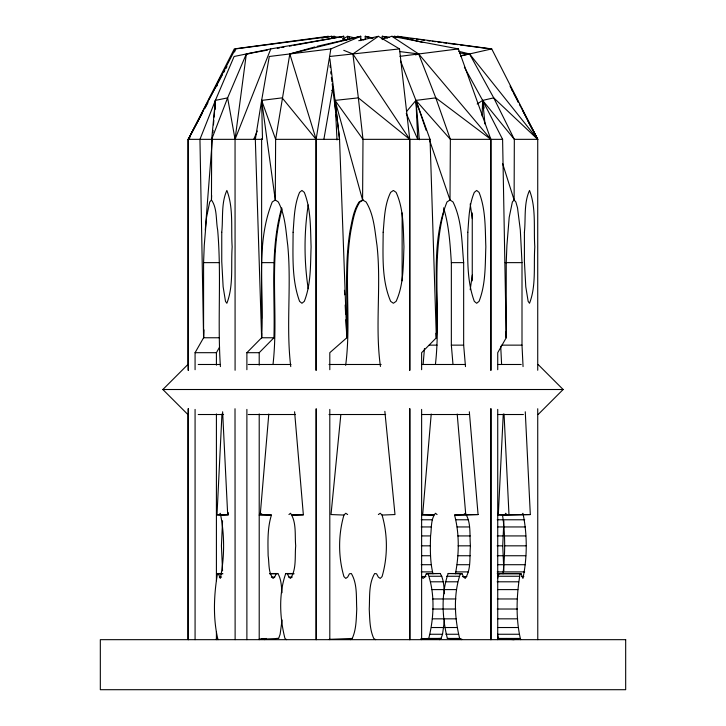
<?xml version="1.0" encoding="UTF-8"?>
<svg xmlns="http://www.w3.org/2000/svg" width="726" height="726" viewBox="0 0 726 726"><rect width="100%" height="100%" fill="white"/><g stroke="black" fill="none" stroke-linecap="round" stroke-linejoin="round"><path stroke-width="1.09" d="M188.261 414.41L188.225 639.67L188.225 408.747M188.27 364.597L188.306 139.338L234.28 48.914L328.361 36.3L323.996 37.371M246.885 369.706L246.885 352.691L261.614 337.762L261.614 333.243M261.614 318.542L261.632 138.82M261.641 104.916L261.641 100.397L269.292 56.483L330.838 48.914L360.768 36.3L360.758 40.683M331.882 38.496L331.882 36.3L235.442 48.914L188.27 139.338L188.27 370.26M343.743 40.683L343.743 36.3L270.78 48.914L234.108 56.483L215.395 100.397L199.949 139.338L203.579 337.762L195.076 352.691L195.076 369.706M267.368 50.148L246.332 53.96L227.619 97.865L215.395 100.397L211.674 139.338L211.466 199.968L209.723 201.964L206.547 217.364L204.26 245.388L203.579 262.64L203.579 337.762L219.306 337.762M520.642 639.67C515.524 618.597 516.485 594.984 520.161 573.513L521.105 573.803L522.929 578.404C527.348 557.45 527.348 534.218 522.929 513.264L522.003 514.553M461.3 639.67L459.676 638.435C454.412 617.654 453.323 593.859 460.475 573.513L462.117 573.803L463.66 577.106L465.275 578.404C471.437 569.139 469.413 556.506 470.43 545.834C469.413 535.162 471.437 522.529 465.275 513.264L463.66 514.553M503.871 570.872L502.737 545.834L503.871 520.796M503.018 573.776C505.142 554.337 505.432 534.436 502.519 515.061L530.316 514.553L525.27 411.778M432.995 573.776C429.937 561.452 430.237 548.538 430.554 535.924C431.743 528.492 430.491 519.426 435.455 513.264L437.07 514.553M455.42 573.776C459.113 554.582 459.567 534.055 454.558 515.061L478.071 514.553L469.332 411.778M482.091 115.969L482.645 100.397L464.386 67.219M420.98 638.798L428.739 638.435C434.003 617.654 435.092 593.859 427.941 573.513L426.298 573.803L424.755 577.106L423.14 578.404L421.534 576.607L426.017 576.607M211.647 195.448L211.466 199.968C217.428 208.426 215.776 220.25 217.673 230.069C221.575 275.49 217.355 321.146 220.405 366.603M215.041 109.444L215.259 103.791M203.579 337.762L203.979 329.849M215.114 106.041L215.395 100.397L214.088 117.086M221.956 414.038L217.02 514.553L223.481 515.061M503.263 414.038L498.326 514.553L504.788 515.061L505.713 513.264L506.648 514.553M281.688 207.845C269.718 250.025 275.236 294.593 273.938 337.762L261.614 337.762C264.346 293.086 255.071 244.707 272.25 201.964L275.272 199.968L275.635 139.338L289.81 53.96L314.912 46.927M205.267 230.069L212.346 139.338M212.863 132.658L213.045 130.435M213.48 124.872L213.825 120.425M268.801 414.038L260.253 514.553L271.442 515.061C267.313 528.147 267.894 542.177 268.139 555.744C269.328 563.176 268.075 572.233 273.04 578.404L274.655 577.106L276.207 573.803L277.84 573.513C281.361 579.194 281.325 586.254 282.024 592.725M273.021 364.343C278.857 312.797 268.13 259.545 282.124 208.906M423.122 364.343L424.465 348.525M431.217 414.038L422.668 514.553L433.858 515.061L421.534 515.061M435.437 364.343C441.272 312.797 430.545 259.545 444.539 208.906M222.555 520.796L221.43 545.834L222.555 570.872M282.078 619.931L280.127 634.261L278.639 638.435L258.683 639.361M439.43 639.67L441.054 638.435L442.542 634.261L444.493 619.931M340.821 414.7L331.011 514.553L343.933 515.061L345.785 513.264L347.645 514.553M345.667 365.332C351.538 320.465 343.271 274.8 351.012 230.069C352.999 220.459 354.352 210.295 359.933 201.964L363.417 199.968M472.29 275.063L470.203 289.738M460.475 573.513L448.16 573.513C441.009 593.859 442.089 617.654 447.361 638.435L461.772 639.107M497.6 578.477L498.826 573.513L499.769 573.803M330.838 48.914L316.119 139.338L316.091 370.26L316.119 139.338L282.151 97.865L261.641 100.397L255.325 139.338L261.614 337.762M323.869 139.338L332.98 87.093M308.205 204.977C303.994 232.638 303.994 261.079 308.205 288.739M208.925 99.553L222.564 74.451M234.643 51.936L235.442 48.914M222.002 573.513L217.51 573.513C213.843 594.984 212.872 618.597 217.991 639.67M343.933 515.061C338.18 534.781 338.18 556.878 343.933 576.607L345.785 578.404L347.645 577.106L349.433 573.803L351.33 573.513C357.564 584.003 356.085 597.253 356.765 609.023C356.212 618.888 356.393 629.27 352.246 638.435L350.368 639.67M211.674 139.338L227.619 97.865L235.052 139.338L235.088 370.26M270.78 48.914L235.052 139.338L246.332 53.96L249.662 53.579M253.746 139.338L257.285 131.043M202.935 111.377L188.27 139.338L189.931 137.804M205.558 106.386L206.601 104.39M202.127 113.528L188.27 139.338L189.704 137.577M204.796 108.564L207.99 102.611M223.662 72.5L224.77 70.549M225.868 68.598L226.966 66.647M216.402 86.73L217.501 84.779M216.412 365.169L216.412 352.691L219.606 347.092M293.585 573.513L285.745 573.513C278.584 593.859 279.673 617.654 284.946 638.435L286.57 639.67M219.352 514.553L220.287 513.264C224.697 534.218 224.697 557.45 220.287 578.404L218.453 573.803L217.51 573.513M406.515 111.559L415.934 100.397L435.791 97.865L490.849 139.338L490.912 370.26M259.572 514.553L260.725 513.264L262.34 514.553M259.209 365.169L259.209 352.691L273.938 337.762M187.889 414.519L162.869 389.508L187.889 364.488M538.111 414.519L563.131 389.508L538.111 364.488M288.93 514.553L290.545 513.264C296.707 522.529 294.683 535.162 295.7 545.834C294.683 556.506 296.707 569.139 290.545 578.404L288.93 577.106L287.378 573.803L285.745 573.513M264.7 639.67L266.324 638.435M395.906 37.552L397.639 36.3L491.72 48.914L537.73 139.338L537.73 370.26M409.818 370.26L409.745 139.338L399.509 48.914L378.382 36.3L352.89 53.96L343.77 50.339M378.355 514.553L380.215 513.264L382.067 515.061C387.82 534.781 387.82 556.878 382.067 576.607L380.215 578.404L378.355 577.106L376.567 573.803L374.67 573.513C368.436 584.003 369.915 597.253 369.235 609.023C369.788 618.888 369.607 629.27 373.754 638.435L375.632 639.67M332.272 37.516L334.114 36.3L338.352 37.552M477.173 103.999L482.645 100.397L493.725 97.865L537.694 139.338L514.326 139.338L482.645 100.397L484.995 124.019M331.746 90.441L333.642 89.262M342.817 39.168L347.618 36.3L355.259 38.006M340.548 37.335L343.743 36.3L293.93 45.33M382.357 39.122L391.886 36.3L458.396 48.914L490.849 139.338L490.876 370.26M415.472 54.886L417.613 54.268M317.099 46.319L360.768 36.3L289.81 53.96L316.119 139.338M460.493 56.02L491.72 48.914M358.735 40.701L378.382 36.3M460.701 55.684L469.559 53.96L537.694 139.338L520.959 107.185M331.9 36.717L334.114 36.3L334.114 38.496M321.881 38.106L324.105 37.707M326.328 37.307L331.882 36.3M277.323 48.343L279.537 47.943M281.752 47.535L283.966 47.136M289.502 46.137L291.716 45.729M444.512 593.768C443.822 586.953 443.913 579.511 440.255 573.513L426.298 573.803M399.935 56.347L458.396 48.914M329.586 56.483L399.509 48.914M260.825 638.907L265.226 638.535M215.568 639.406L217.764 639.225M221.212 515.061L227.674 514.553L222.619 411.778M530.316 514.553L498.054 515.061M478.071 514.553L454.558 515.061M329.205 639.361L352.246 638.435M382.067 515.061L394.989 514.553L384.853 411.333M497.827 638.807L506.721 638.517M421.035 639.071L441.054 638.435L428.739 638.435M421.625 369.706L421.625 352.691L436.353 337.762L430.055 139.338L363 139.338L335.04 100.397L329.858 58.679M497.727 369.706L497.727 352.691L506.231 337.762L502.601 139.338L450.365 139.338L415.934 100.397L400.462 60.666M203.579 262.64L219.306 262.64M261.614 262.64L273.938 262.64M443.586 207.845C449.031 225.577 450.129 244.245 451.345 262.64L463.66 262.64L463.66 345.14L465.484 366.603M505.16 262.64L522.003 262.64L522.003 345.14L523.056 366.603M429.238 345.14L437.07 345.14M451.345 262.64L451.345 345.14L463.66 345.14M501.784 345.14L522.003 345.14M195.076 352.691L216.412 352.691M246.885 352.691L259.209 352.691M198.225 364.488L220.25 364.488M248.247 364.488L290.999 364.488M329.005 364.488L381.132 364.488M421.661 364.488L465.293 364.488M497.954 364.488L521.214 364.488M162.869 389.508L563.131 389.508M198.225 414.519L223.59 414.519M248.247 414.519L295.446 414.519M329.005 414.519L385.66 414.519M421.661 414.519L468.687 414.519M497.954 414.519L523.401 414.519M216.738 515.061L227.946 515.061M259.118 515.061L271.442 515.061M303.341 515.061L292.142 515.061L303.332 514.553L294.593 411.778M421.216 519.771L432.415 519.771M456.001 519.771L468.315 519.771M497.228 519.771L524.689 519.771M421.207 526.949L431.28 526.949M457.135 526.949L469.45 526.949M497.691 526.949L503.309 526.949M504.007 526.949L525.343 526.949M421.597 535.924L430.554 535.924M457.861 535.924L470.185 535.924M497.274 535.924L502.882 535.924M504.425 535.924L525.76 535.924M421.343 545.834L430.3 545.834M458.115 545.834L470.43 545.834M497.128 545.834L502.737 545.834M504.57 545.834L525.905 545.834M421.597 555.744L430.554 555.744M457.861 555.744L470.185 555.744M497.274 555.744L502.882 555.744M504.425 555.744L525.76 555.744M421.207 564.71L431.28 564.71M457.135 564.71L469.45 564.71M497.691 564.71L503.309 564.71M504.007 564.71L525.343 564.71M421.216 571.897L432.415 571.897M456.001 571.897L468.315 571.897M497.228 571.897L524.689 571.897M269.999 573.513L277.84 573.513M427.941 573.513L440.255 573.513M497.256 573.513L520.161 573.513M218.453 573.803L222.946 573.803M269.482 573.803L276.207 573.803M287.378 573.803L294.103 573.803M462.117 573.803L448.16 573.513M497.437 573.803L521.105 573.803M429.511 576.262L441.835 576.262M446.581 576.262L458.905 576.262M497.918 576.262L519.253 576.262M462.398 576.607L466.882 576.607M521.613 576.607L523.854 576.607M219.352 577.106L221.593 577.106M271.297 577.106L274.655 577.106M288.93 577.106L292.288 577.106M430.881 581.798L443.205 581.798M445.21 581.798L457.534 581.798M497.128 581.798L518.464 581.798M431.925 589.603L456.5 589.603M497.646 589.603L517.865 589.603M432.533 598.968L455.892 598.968M497.301 598.968L517.511 598.968M432.651 609.023L455.765 609.023M497.228 609.023L517.438 609.023M432.279 618.842L443.477 618.842M443.822 618.842L456.137 618.842M497.446 618.842L517.656 618.842M431.444 627.527L443.767 627.527M444.648 627.527L456.972 627.527M497.927 627.527L518.137 627.527M430.228 634.261L442.542 634.261M445.873 634.261L458.188 634.261M497.501 634.261L518.836 634.261M276.397 638.435L278.639 638.435M447.361 638.435L459.676 638.435M497.718 638.435L519.698 638.435L513.727 639.67L498.363 638.435L497.718 635.304M459.404 53.052L469.559 53.96L493.725 97.865L514.326 139.338L514.117 199.968L512.375 201.964L509.198 217.364L506.911 245.388L506.231 262.64L506.231 337.762L505.677 332.136M399.59 51.555L418.684 53.96L490.849 139.338M397.485 36.736L394.118 36.3L397.449 36.899M399.727 37.035L401.968 37.325M405.335 37.77L407.576 38.061M410.943 38.496L413.185 38.796M416.542 39.231L418.793 39.522M421.035 39.821L424.392 40.257M427.759 40.701L430.001 40.992M432.242 41.282L435.609 41.727M437.851 42.017L441.217 42.462M443.459 42.752L446.826 43.188M449.067 43.487L458.042 44.658M460.284 44.948L490.558 48.914M388.891 37.443L382.257 36.3L382.257 39.594M388.9 37.507L382.257 36.3L387.584 38.024M360.713 39.231L363.989 39.966M372.874 38.051L365.232 36.3L365.242 39.594M397.639 36.3L422.704 42.453M458.66 51.283L469.559 53.96M372.874 38.206L365.232 36.3L368.327 37.607M342.581 38.805L346.81 40.057M391.886 36.3L418.684 53.96L435.791 97.865L450.365 139.338L450.002 199.968L446.989 201.964C429.81 244.707 439.076 293.086 436.353 337.762L435.963 333.261M349.433 37.561L347.618 36.3L347.618 39.594M409.745 139.338L358.354 97.865L352.89 53.96L409.745 139.338L409.745 370.26M510.033 86.158L517.075 99.553M528.138 121.469L537.73 139.338L523.065 111.377M517.302 100.397L518.346 102.393M519.399 104.39L520.442 106.386M511.531 89.098L512.574 91.113M513.627 93.119L518.337 102.166M484.16 108.183L482.645 100.397L502.601 139.338M406.251 113.456L417.74 139.338L415.934 100.397L430.055 139.338M188.225 370.26L188.225 139.338L262.485 139.338L261.641 100.397L275.635 139.338L339.568 139.338L335.04 100.397L358.354 97.865L363 139.338L362.583 199.968L359.098 201.964C353.517 210.295 352.164 220.459 350.177 230.069C344.16 265.662 347.808 301.88 346.81 337.762L329.804 352.691L329.804 369.706M419.319 139.764L415.934 100.397L426.198 130.371M429.493 140.009L450.002 199.968L453.024 201.964C462.144 220.668 461.754 242.33 463.66 262.64M482.645 100.397L483.661 103.6M502.61 163.568L514.117 199.968L515.859 201.964L517.52 207.845L520.315 230.069L522.003 262.64M470.203 203.979L472.29 218.653M415.934 100.397L417.132 107.067M262.15 103.727L262.494 105.96M336.056 114.663L336.528 118.029M261.641 100.397L275.272 199.968L278.294 201.964C285.336 215.241 285.817 230.777 287.75 245.388C291.607 285.69 285.872 326.355 290.754 366.603M330.693 71.801L330.965 73.998M331.374 77.292L331.918 81.684M332.19 83.88L335.739 112.421L335.04 100.397L362.583 199.968L366.067 201.964C374.071 214.896 374.798 230.723 376.994 245.388C381.449 285.617 374.834 326.319 380.442 366.458M451.345 345.14L452.979 364.343M457.199 414.038L465.747 514.553M330.094 65.231L330.221 67.418M500.722 346.275L501.602 364.343M504.044 414.038L508.98 514.553M337.009 139.955L335.04 100.397L339.55 139.338L346.81 337.762L345.921 319.676M344.46 290.291L344.687 294.81M345.186 304.984L345.64 314.022M490.921 408.747L490.985 639.67M409.836 408.747L409.909 639.67M316.255 639.67L316.191 408.747L316.091 639.67M537.73 408.747L537.775 639.67M497.727 409.4L497.727 639.67M490.876 408.747L490.876 639.67M472.254 212.918L472.254 280.835M421.625 409.4L421.625 639.67M409.745 408.747L409.745 639.67M402.131 212.918L402.131 280.835M329.804 409.4L329.804 639.67M259.209 413.938L259.209 639.67M246.885 409.4L246.885 639.67M235.015 408.747L235.124 639.67M228.273 512.629L228.273 514.897M216.412 413.938L216.412 580.682M216.412 631.729L216.412 639.67M195.076 409.4L195.076 639.67M188.27 408.747L188.27 639.67M221.757 232.256L221.757 261.46L223.127 286.743L225.496 301.344L226.866 303.268C233.69 285.754 230.877 265.444 232.157 246.858C230.877 228.273 233.69 207.963 226.866 190.448C221.022 203.189 223.2 218.508 221.757 232.256M524.408 232.256L524.408 261.46L525.778 286.743L528.147 301.344L529.517 303.268C536.332 285.754 533.528 265.444 534.799 246.858C533.528 228.273 536.332 207.963 529.517 190.448C523.673 203.189 525.851 218.508 524.408 232.256M293.095 232.256C293.041 255.262 291.543 279.41 299.575 301.344L301.943 303.268L304.312 301.344C311.1 284.138 310.383 265.054 311.1 246.858C310.383 228.663 311.1 209.578 304.312 192.372L301.943 190.448L299.575 192.372C294.221 204.904 294.184 218.88 293.095 232.256M467.825 232.256C467.78 255.262 466.273 279.41 474.305 301.344L476.673 303.268L479.051 301.344C485.83 284.138 485.122 265.054 485.839 246.858C485.122 228.663 485.83 209.578 479.051 192.372L476.673 190.448L474.305 192.372C468.96 204.904 468.914 218.88 467.825 232.256M383.165 232.256C383.065 255.262 381.449 279.746 390.642 301.344L393.383 303.268L396.115 301.344C403.874 284.429 403.166 265.081 403.955 246.858C403.166 228.636 403.874 209.288 396.115 192.372L393.383 190.448L390.642 192.372C384.535 204.668 384.39 218.853 383.165 232.256M625.676 639.67L100.324 639.67L100.324 689.7L625.676 689.7L625.676 639.67"/></g></svg>
